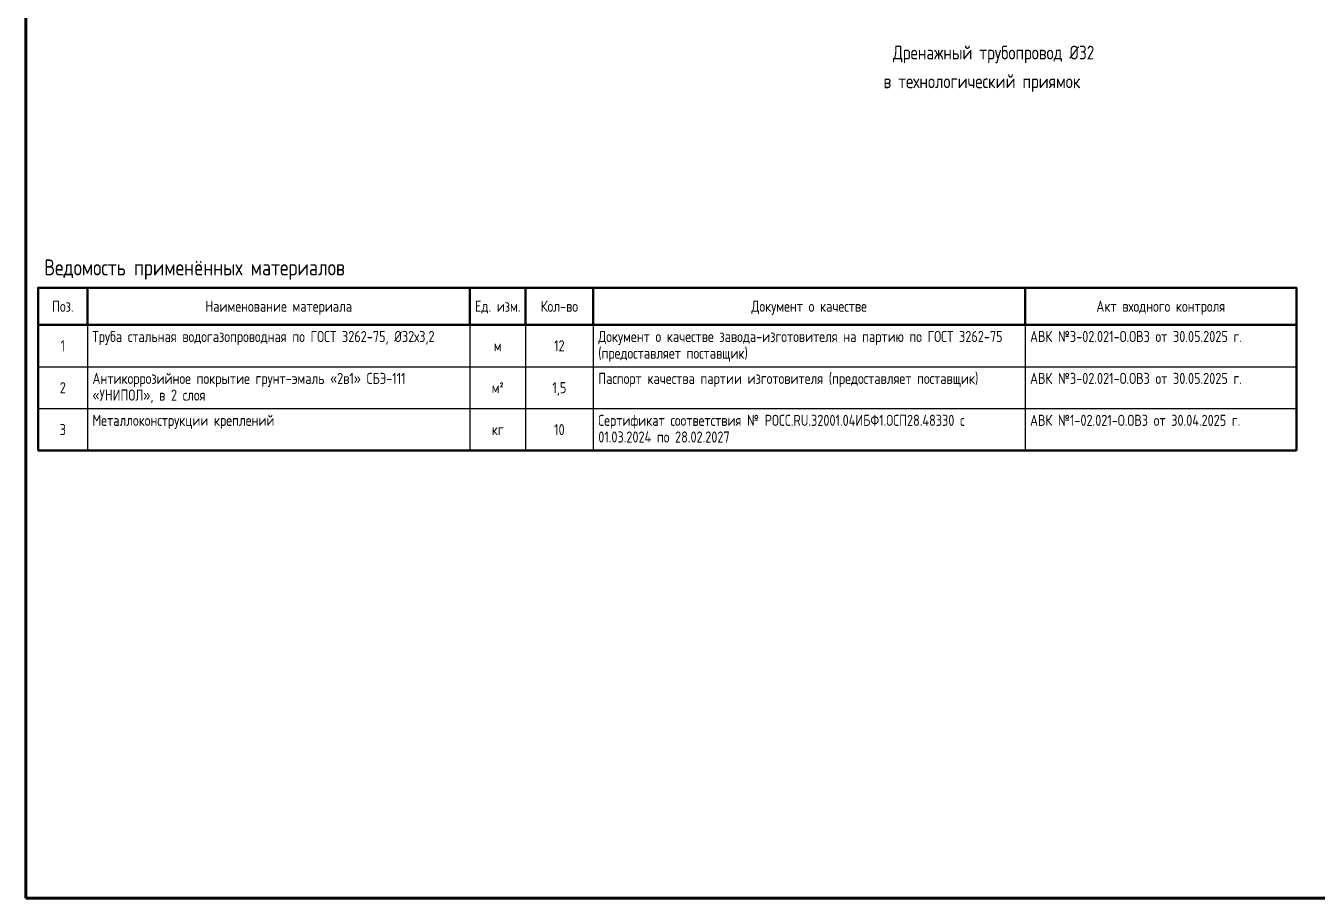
# Model space of a CAD drawing. Header units: metres. Extents: x 20 to 415, y 5 to 292.
# Drawn here: x 20 to 229.4, y 5 to 146.5 of the extents above; entities that cross this region are included whole.
import ezdxf
from ezdxf.enums import TextEntityAlignment as Align

# ---------------------------------------------------------------- set-up
doc = ezdxf.new("R2010")
doc.units = ezdxf.units.M
for name, color, linetype in [('ОБОЗНАЧЕНИЯ', 7, 'Continuous'), ('РАМКА', 7, 'Continuous'), ('ТЕКСТ', 7, 'Continuous')]:
    doc.layers.add(name, color=color, linetype=linetype)
doc.styles.add('GOST', font='isocpeur.ttf')

msp = doc.modelspace()

# ---------------------------------------------------------------- linework, layer by layer
at = {"layer": 'РАМКА', "lineweight": 60}
msp.add_lwpolyline([(20, 5), (415, 5), (415, 292), (20, 292), (20, 5)], dxfattribs=at)
at = {"layer": 'РАМКА', "lineweight": 50}
for points in [[(22, 98), (226, 98), (226, 104), (22, 104), (22, 98)], [(22, 104), (22, 98)], [(22, 104), (22, 77.6)], [(30, 104), (30, 98)], [(92, 104), (92, 98)], [(101, 104), (101, 98)], [(112, 104), (112, 98)], [(182, 104), (182, 98)], [(226, 104), (226, 77.6)], [(22, 77.6), (226, 77.6)]]:
    msp.add_lwpolyline(points, dxfattribs=at)
at = {"layer": 'РАМКА', "lineweight": 25}
for points in [[(22, 98), (22, 91.2)], [(30, 98), (30, 91.2)], [(92, 98), (92, 91.2)], [(101, 98), (101, 91.2)], [(112, 98), (112, 91.2)], [(182, 98), (182, 91.2)], [(226, 98), (226, 91.2)], [(22, 91.2), (226, 91.2)], [(22, 91.2), (22, 84.4)], [(30, 91.2), (30, 84.4)], [(92, 91.2), (92, 84.4)], [(101, 91.2), (101, 84.4)], [(112, 91.2), (112, 84.4)], [(182, 91.2), (182, 84.4)], [(226, 91.2), (226, 84.4)], [(22, 84.4), (226, 84.4)], [(22, 84.4), (22, 77.6)], [(30, 84.4), (30, 77.6)], [(92, 84.4), (92, 77.6)], [(101, 84.4), (101, 77.6)], [(112, 84.4), (112, 77.6)], [(182, 84.4), (182, 77.6)], [(226, 84.4), (226, 77.6)], [(22, 77.6), (226, 77.6)]]:
    msp.add_lwpolyline(points, dxfattribs=at)

# ---------------------------------------------------------------- texts
at = {"layer": 'ОБОЗНАЧЕНИЯ', "style": 'GOST', "width": 0.8}
for s, p in [('Дренажный трубопровод %%c32', (160.57, 141.03)), ('в технологический приямок', (159.05, 136.37))]:
    msp.add_text(s, height=2.24, dxfattribs=at).set_placement(p)
at = {"layer": 'ТЕКСТ', "style": 'GOST', "width": 0.8}
for s, height, p in [('Ведомость применённых материалов', 2.6, (23, 106)), ('Труба стальная водогазопроводная по ГОСТ 3262-75, %%c32х3,2', 1.8, (30.8, 95.2)), ('Документ о качестве завода-изготовителя на партию по ГОСТ 3262-75', 1.8, (112.8, 95.2)), ('АВК №3-02.021-О.ОВ3 от 30.05.2025 г.', 1.8, (182.8, 95.2)), ('(предоставляет поставщик)', 1.8, (112.8, 92.5)), ('Антикоррозийное покрытие грунт-эмаль «2в1» СБЭ-111', 1.8, (30.8, 88.4)), ('Паспорт качества партии изготовителя (предоставляет поставщик)', 1.8, (112.8, 88.4)), ('АВК №3-02.021-О.ОВ3 от 30.05.2025 г.', 1.8, (182.8, 88.4)), ('«УНИПОЛ», в 2 слоя', 1.8, (30.8, 85.7)), ('Металлоконструкции креплений', 1.8, (30.8, 81.6)), ('Сертификат соответствия № РОСС.RU.32001.04ИБФ1.ОСП28.48330 с', 1.8, (112.8, 81.6)), ('АВК №1-02.021-О.ОВ3 от 30.04.2025 г.', 1.8, (182.8, 81.6)), ('01.03.2024 по 28.02.2027', 1.8, (112.8, 78.9))]:
    msp.add_text(s, height=height, dxfattribs=at).set_placement(p)
for s, p in [('Поз.', (26, 100.1)), ('Наименование материала', (61, 100.1)), ('Ед. изм.', (96.5, 100.1)), ('Кол-во', (106.5, 100.1)), ('Документ о качестве', (147, 100.1)), ('Акт входного контроля', (204, 100.1)), ('1', (26, 93.7)), ('м', (96.5, 93.7)), ('12', (106.5, 93.7)), ('2', (26, 86.9)), ('м²', (96.5, 86.9)), ('1,5', (106.5, 86.9)), ('3', (26, 80.1)), ('10', (106.5, 80.1)), ('кг', (96.5, 80.1))]:
    msp.add_text(s, height=1.8, dxfattribs=at).set_placement(p, align=Align.CENTER)

doc.saveas('drawing.dxf')
